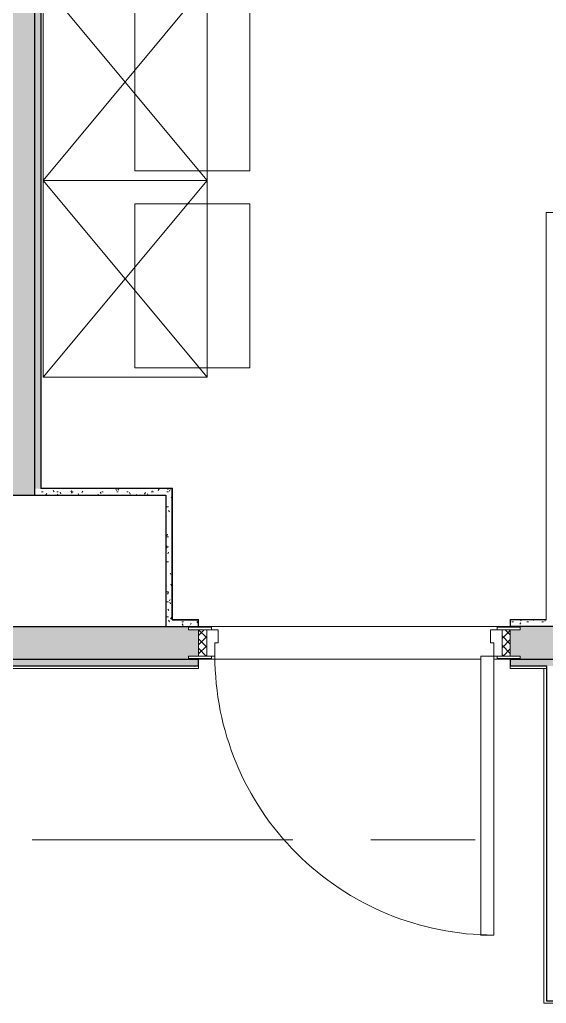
# Model space of a CAD drawing. Header units: millimetres. Extents: x 54725 to 263872, y -8553 to 29614.
# Drawn here: x 80705 to 82310, y 21652 to 24648 of the extents above; entities that cross this region are included whole.
import ezdxf

# ---------------------------------------------------------------- set-up
doc = ezdxf.new("R2010")
doc.units = ezdxf.units.MM
doc.linetypes.add('Осевая', pattern=[1587.5, 317.5, -238.125, 793.75, -238.125])
for name, color, linetype, lineweight in [('A-DOOR', 7, 'Continuous', 9), ('A-DOOR-1', 7, 'Continuous', 15), ('A-DOOR-FRAM', 7, 'Continuous', 15), ('A-DOOR-FRAM-1', 7, 'Continuous', 9), ('I-FURN', 7, 'Continuous', 9), ('I-WALL', 7, 'Continuous', 9), ('Оси-2', 7, 'Осевая', 9)]:
    doc.layers.add(name, color=color, linetype=linetype, lineweight=lineweight)
doc.layers.add('A-WALL-3', color=7, linetype='Continuous', lineweight=25, true_color=0x3c3c3c)
doc.layers.add('A-WALL-FNSH-2', color=7, linetype='Continuous', lineweight=15, true_color=0x3c3c3c)
pattern_1 = [(135, (0, 0), (-37.717076, -37.717076), [53.34, -8.89, 1.778, -8.89]), (135, (0, 37.694), (-37.717076, -37.717076), []), (50, (0, 0), (63.763904, -5.57885), [6.667, -73.342]), (355, (0, 0), (-12.334876, 66.869514), [5.334, -58.674]), (100.451, (5.314, -0.465), (51.43036, 61.29098), [5.667, -62.332]), (46.184, (0, 17.78), (94.87722, -14.714836), [10.001, -110.014]), (96.636, (7.91, 16.55), (83.09115, 86.59931), [8.5, -93.497]), (351.184, (0, 17.78), (83.09204, 86.59928), [8.001, -88.011]), (21, (8.89, 13.335), (53.064487, -35.792726), [6.667, -73.342]), (326, (8.89, 13.335), (21.63066, 64.46546), [5.334, -58.674]), (71.451, (13.31, 10.35), (74.69646, 28.672367), [5.667, -62.332]), (37.5, (0, 0), (1.080413, 29.594271), [1.676, -56.286, 1.676, -57.887, -58.896]), (37.5, (0, 0), (1.080413, 29.594271), [-117.526, 1.676, -57.22]), (7.5, (0, 0), (23.386368, 35.063507), [1.676, -32.283, 1.676, -54.953, -22.447]), (7.5, (0, 0), (23.386368, 35.063507), [-90.589, 1.676, -20.771]), (327.5, (-19.825, 0), (47.456567, -2.0054684), [1.676, -20.549, 1.676, -67.666, -92.011]), (327.5, (-19.825, 0), (47.456567, -2.0054684), [-91.567, 1.676, -90.335]), (317.5, (-28.715, 0), (51.844948, 8.89904), [1.676, -27.216, 1.676, -44.374, -65.341]), (317.5, (-28.715, 0), (51.844948, 8.89904), [-74.943, 1.676, -63.665])]
pattern_2 = [(0, (0, 0), (60.96, 15.24), [5.029, -40.691, 5.029, -40.691, -243.84]), (0, (0, 0), (60.96, 15.24), [-91.44, 5.029, -86.411, 5.029, -40.691, -106.68]), (0, (0, 0), (60.96, 15.24), [-228.6, 5.029, -25.451, 5.029, -71.171]), (120, (22.86, 7.62), (-43.6782272, 45.1729086), [5.029, -40.691, 5.029, -40.691, -243.84]), (120, (22.86, 7.62), (-43.6782272, 45.1729086), [-91.44, 5.029, -86.411, 5.029, -40.691, -106.68]), (120, (22.86, 7.62), (-43.6782272, 45.1729086), [-228.6, 5.029, -25.451, 5.029, -71.171]), (240, (30.48, 38.1), (-17.2817728, -60.4129086), [5.029, -40.691, 5.029, -40.691, -243.84]), (240, (30.48, 38.1), (-17.2817728, -60.4129086), [-91.44, 5.029, -86.411, 5.029, -40.691, -106.68]), (240, (30.48, 38.1), (-17.2817728, -60.4129086), [-228.6, 5.029, -25.451, 5.029, -71.171])]

# ---------------------------------------------------------------- blocks, each defined once
blk = doc.blocks.new('110_Дверь_СКБ_1Ст_Внутренняя1 - Д-9_ ДОО_Дв_950x2100h_Цеха_ ПУИ_ Помещение персонала_ Моечные_ Тамбур-18976848-Фрагмент 1_10_ Пищеблок')
at = {"layer": 'A-DOOR'}
h = blk.add_hatch(dxfattribs=at)
h.set_pattern_fill('FP_12', color=256, style=0, pattern_type=2)
h.set_pattern_definition([(135, (1826.41, 114.685), (-14.14214, -14.14214), []), (225, (1826.41, 114.685), (14.14214, -14.14214), [])])
h.paths.add_polyline_path([(462.5, 40), (462.5, -40), (487.5, -40), (487.5, 40)])
at = {"layer": 'A-DOOR-FRAM-1'}
h = blk.add_hatch(dxfattribs=at)
h.set_pattern_fill('FP_13', color=256, style=0, pattern_type=2)
h.set_pattern_definition([(45, (-296.384, 114.685), (-14.1421, 14.1421), []), (135, (-296.384, 114.685), (-14.1421, -14.1421), [])])
h.paths.add_polyline_path([(-462.5, 40), (-462.5, -40), (-437.5, -40), (-437.5, 40)])
at = {"layer": 'A-DOOR'}
for p, q in [((-422.5, 48), (-492.5, 48)), ((-492.5, 48), (-492.5, 40)), ((-492.5, 40), (-437.5, 40)), ((-437.5, 40), (-422.5, 40)), ((-422.5, 40), (-422.5, 48)), ((517.5, 48), (447.5, 48)), ((447.5, 48), (447.5, 40)), ((447.5, 40), (462.5, 40)), ((462.5, 40), (517.5, 40)), ((517.5, 40), (517.5, 48)), ((-492.5, -40), (-492.5, -48)), ((-437.5, -40), (-492.5, -40)), ((-492.5, -48), (-422.5, -48)), ((-422.5, -40), (-437.5, -40)), ((-422.5, -48), (-422.5, -40)), ((462.5, -40), (447.5, -40)), ((447.5, -40), (447.5, -48)), ((447.5, -48), (517.5, -48)), ((517.5, -40), (462.5, -40)), ((517.5, -48), (517.5, -40))]:
    blk.add_line(p, q, dxfattribs=at)
blk.add_arc((-412.5, 40), 850, 360, 90, dxfattribs=at)
at = {"layer": 'A-DOOR-1'}
for p, q in [((-412.5, 890), (-412.5, 40)), ((-372.5, 890), (-412.5, 890)), ((-372.5, 40), (-372.5, 890)), ((-412.5, 40), (-372.5, 40))]:
    blk.add_line(p, q, dxfattribs=at)
at = {"layer": 'A-DOOR-FRAM'}
for p, q in [((-437.5, 40), (-462.5, 40)), ((-462.5, 40), (-462.5, -40)), ((-412.5, 40), (-437.5, 40)), ((-437.5, 40), (-437.5, -40)), ((-437.5, -40), (-437.5, 40)), ((-412.5, 0), (-412.5, 40)), ((437.5, 40), (437.5, 0)), ((462.5, 40), (437.5, 40)), ((462.5, -40), (462.5, 40)), ((487.5, 40), (462.5, 40)), ((462.5, 40), (462.5, -40)), ((487.5, -40), (487.5, 40)), ((-402.5, 0), (-412.5, 0)), ((-402.5, -40), (-402.5, 0)), ((437.5, 0), (427.5, 0)), ((427.5, 0), (427.5, -40)), ((-462.5, -40), (-437.5, -40)), ((-437.5, -40), (-402.5, -40)), ((427.5, -40), (462.5, -40)), ((462.5, -40), (487.5, -40))]:
    blk.add_line(p, q, dxfattribs=at)
blk = doc.blocks.new('Шкаф параметрический - 1_379п-V33-Фрагмент 1_10_ Пищеблок')
at = {"layer": 'I-FURN'}
for p, q in [((0, 0), (600, -500)), ((0, -500), (600, 0)), ((600, 0), (0, 0)), ((0, 0), (0, -500)), ((0, -500), (0, 0)), ((0, 0), (71.2, 0)), ((71.2, 0), (571.2, 0)), ((571.2, 0), (600, 0)), ((600, -500), (600, 0)), ((600, 0), (600, -500)), ((0, -500), (600, -500)), ((600, -500), (0, -500))]:
    blk.add_line(p, q, dxfattribs=at)
blk = doc.blocks.new('Стол базовый прямоугольный - 1_378п-25640029-Фрагмент 1_10_ Пищеблок')
at = {"layer": 'I-FURN'}
for p, q in [((250, 175), (-250, 175)), ((-250, 175), (-250, -45)), ((250, -45), (250, 175)), ((-250, -45), (-250, -175)), ((250, -175), (250, -45)), ((-250, -175), (250, -175))]:
    blk.add_line(p, q, dxfattribs=at)

msp = doc.modelspace()

# ---------------------------------------------------------------- hatches: boundary and pattern name
at = {"layer": 'I-WALL'}
h = msp.add_hatch(dxfattribs=at)
h.set_pattern_fill('FP_3', color=256, style=0, pattern_type=2)
h.set_pattern_definition(pattern_1)
h.paths.add_polyline_path([(80650, 23200), (80750, 23200), (80750, 26600), (80650, 26600), (80650, 23551.5)])
h = msp.add_hatch(dxfattribs=at)
h.set_pattern_fill('FP_35', color=256, style=0, pattern_type=2)
h.set_pattern_definition(pattern_2)
h.paths.add_polyline_path([(80750, 23220), (80770, 23220), (80770, 26530), (80750, 26530), (80750, 23551.5)])
h = msp.add_hatch(dxfattribs=at)
h.set_pattern_fill('FP_35', color=256, style=0, pattern_type=2)
h.set_pattern_definition(pattern_2)
h.paths.add_polyline_path([(81150, 23200), (81150, 23220), (80750, 23220), (80750, 23200), (80855.1, 23200)])
h = msp.add_hatch(dxfattribs=at)
h.set_pattern_fill('FP_35', color=256, style=0, pattern_type=2)
h.set_pattern_definition(pattern_2)
h.paths.add_polyline_path([(81170, 22820), (81170, 23220), (81150, 23220), (81150, 22820)])
h = msp.add_hatch(dxfattribs=at)
h.set_pattern_fill('FP_35', color=256, style=0, pattern_type=2)
h.set_pattern_definition(pattern_2)
h.paths.add_polyline_path([(82200, 22800), (82310, 22800), (82310, 22820), (82200, 22820)])
h.paths.add_polyline_path([(81250, 22800), (81250, 22820), (81150, 22820), (81150, 22800)])
h = msp.add_hatch(dxfattribs=at)
h.set_pattern_fill('FP_3', color=256, style=0, pattern_type=2)
h.set_pattern_definition(pattern_1)
h.paths.add_polyline_path([(82430, 22700), (82430, 22800), (82200, 22800), (82200, 22798), (82230, 22798), (82230, 22790), (82200, 22790), (82200, 22710), (82230, 22710), (82230, 22702), (82200, 22702), (82200, 22700), (82330, 22700)])
h.paths.add_polyline_path([(81250, 22700), (81250, 22702), (81220, 22702), (81220, 22710), (81250, 22710), (81250, 22790), (81220, 22790), (81220, 22798), (81250, 22798), (81250, 22800), (78450, 22800), (78450, 22700), (81220, 22700)])
h.paths.add_polyline_path([(77320, 22700), (77350, 22700), (77350, 22800), (75744.8, 22800), (75744.8, 22700), (76832.4, 22700)])
h.paths.add_polyline_path([(74644.8, 22700), (74644.8, 22800), (70210, 22800), (70210, 22700), (74614.8, 22700)])
h.paths.add_polyline_path([(68310, 22700), (69110, 22700), (69110, 22800), (68310, 22800)])
h = msp.add_hatch(dxfattribs=at)
h.set_pattern_fill('FP_35', color=256, style=0, pattern_type=2)
h.set_pattern_definition(pattern_2)
h.paths.add_polyline_path([(82310, 22680), (82330, 22680), (82330, 22700), (82200, 22700), (82200, 22680)])
h.paths.add_polyline_path([(81250, 22680), (81250, 22700), (78480, 22699.8), (78480, 22692), (78450, 22692), (78450, 22680), (80855.1, 22680)])
h.paths.add_polyline_path([(77350, 22680), (77350, 22692), (77320, 22692), (77320, 22700), (75774.8, 22699.6), (75774.8, 22692), (75744.8, 22692), (75744.8, 22680), (76832.4, 22680)])
h.paths.add_polyline_path([(74533.7, 22680), (74644.8, 22680), (74644.8, 22692), (74614.8, 22692), (74614.8, 22700), (70240, 22699.9), (70240, 22692), (70210, 22692), (70210, 22680), (73959.1, 22680)])
h.paths.add_polyline_path([(69110, 22680), (69110, 22692), (69080, 22692), (69080, 22700), (68310, 22700), (68310, 22680), (69080, 22680)])

# ---------------------------------------------------------------- linework, layer by layer
at = {"layer": 'A-WALL-3'}
for p, q in [((80750, 26575), (80750, 23200)), ((80770, 26530), (80770, 23220)), ((80650, 23200), (81150, 23200)), ((81170, 23220), (80770, 23220)), ((81150, 23200), (81150, 22800)), ((81170, 22820), (81170, 23220)), ((81170, 22820), (81250, 22820)), ((81250, 22798), (81250, 22820)), ((82200, 22820), (82200, 22798)), ((82310, 22820), (82200, 22820)), ((78480, 22800), (81150, 22800)), ((81150, 22800), (81250, 22800)), ((82330, 22800), (82200, 22800)), ((78480, 22700), (81250, 22700)), ((81250, 22680), (81250, 22702)), ((82200, 22702), (82200, 22680)), ((82200, 22700), (82330, 22700)), ((78450, 22680), (81250, 22680)), ((82200, 22680), (82310, 22680)), ((82310, 22680), (82310, 21660)), ((82310, 21660), (82530, 21660))]:
    msp.add_line(p, q, dxfattribs=at)
at = {"layer": 'A-WALL-FNSH-2'}
for p, q in [((80771, 23221), (80771, 26529)), ((82309, 24061), (82309, 22821)), ((82579, 24061), (82309, 24061)), ((81171, 23221), (80771, 23221)), ((81171, 22821), (81171, 23221)), ((81250, 22821), (81171, 22821)), ((81250, 22820), (81250, 22821)), ((82309, 22821), (82200, 22821)), ((82200, 22821), (82200, 22820)), ((78450, 22672), (81250, 22672)), ((81250, 22672), (81250, 22680)), ((82200, 22680), (82200, 22672)), ((82310, 22672), (82200, 22672)), ((82302, 22672), (82302, 21652)), ((82302, 21652), (82530, 21652))]:
    msp.add_line(p, q, dxfattribs=at)
at = {"layer": 'I-WALL'}
for p, q in [((81250, 22800), (82200, 22800)), ((82110, 22700), (81250, 22700)), ((82200, 22700), (82150, 22700))]:
    msp.add_line(p, q, dxfattribs=at)
at = {"layer": 'Оси-2'}
msp.add_line((56375.2, 22150), (90566.7, 22150), dxfattribs=at)

# ---------------------------------------------------------------- block references
at = {"layer": 'A-DOOR', "rotation": 180}
msp.add_blockref('110_Дверь_СКБ_1Ст_Внутренняя1 - Д-9_ ДОО_Дв_950x2100h_Цеха_ ПУИ_ Помещение персонала_ Моечные_ Тамбур-18976848-Фрагмент 1_10_ Пищеблок', (81737.5, 22750), dxfattribs=at)
at = {"layer": 'I-FURN'}
for name, p, rotation in [('Шкаф параметрический - 1_379п-V33-Фрагмент 1_10_ Пищеблок', (81276.3, 24759), 270.0000000000001), ('Стол базовый прямоугольный - 1_378п-25640029-Фрагмент 1_10_ Пищеблок', (81231.3, 24437.8), 89.9999999999997), ('Шкаф параметрический - 1_379п-V33-Фрагмент 1_10_ Пищеблок', (81276.3, 24159), 270.0000000000001), ('Стол базовый прямоугольный - 1_378п-25640029-Фрагмент 1_10_ Пищеблок', (81231.3, 23837.8), 89.9999999999997)]:
    msp.add_blockref(name, p, dxfattribs=dict(at, rotation=rotation))

doc.saveas('drawing.dxf')
